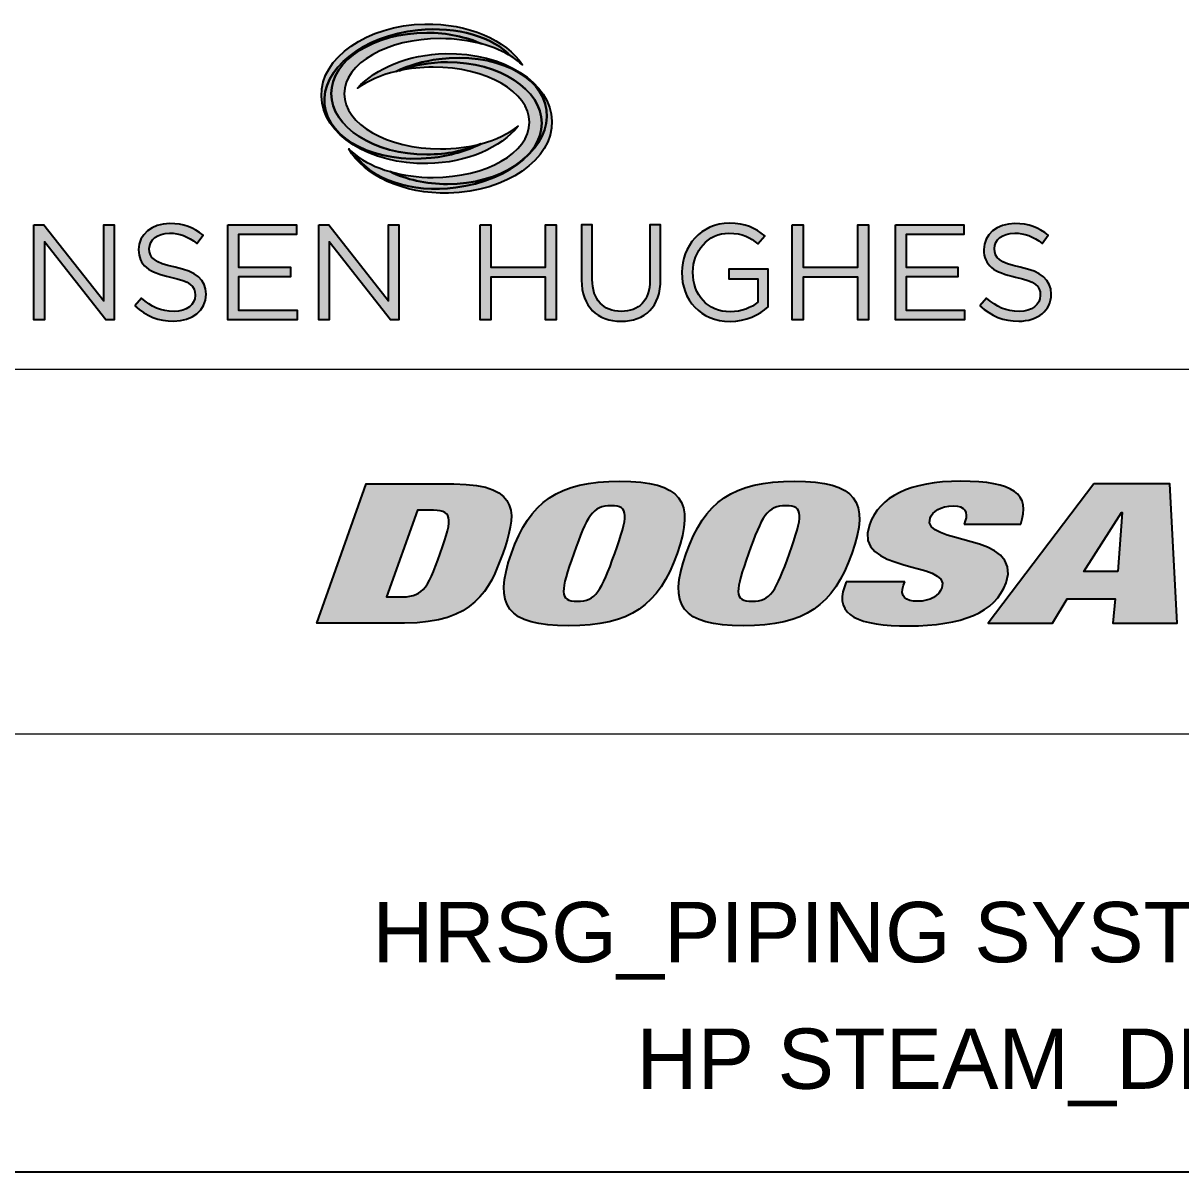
# Model space of a CAD drawing. Header units: inches. Extents: x 996 to 1837, y 0 to 594.
# Drawn here: x 1683.47 to 1731.41, y 49.88 to 97.48 of the extents above; entities that cross this region are included whole.
import ezdxf

# ---------------------------------------------------------------- set-up
doc = ezdxf.new("R2010")
doc.units = ezdxf.units.IN
doc.header["$MEASUREMENT"] = 0
for name, color, linetype in [('BG 0 -1', 7, 'Continuous'), ('BG _U+B808_U+C774_U+C5B4 1', 7, 'Continuous'), ('BG F-ANNO-LOGO', 7, 'Continuous'), ('BG VPORT', 7, 'Continuous'), ('FRAME', 7, 'Continuous')]:
    doc.layers.add(name, color=color, linetype=linetype)
doc.styles.add('Arial', font='arial.ttf')

msp = doc.modelspace()

# ---------------------------------------------------------------- hatches: boundary and pattern name
at = {"layer": 'BG 0 -1', "linetype": 'ByBlock', "true_color": 0x005bac}
h = msp.add_hatch(color=154, dxfattribs=at)
edge = h.paths.add_edge_path()
edge.add_spline(control_points=[(1701.305, 78.38), (1701.305, 78.38), (1697.672, 78.38), (1697.672, 78.38), (1697.672, 78.38), (1695.63, 72.615), (1695.63, 72.615), (1695.63, 72.615), (1699.263, 72.615), (1699.263, 72.615), (1702.156, 72.615), (1702.791, 73.988), (1703.325, 75.498), (1703.86, 77.008), (1704.198, 78.38), (1701.305, 78.38)], knot_values=[0, 0, 0, 0, 1, 1, 1, 2, 2, 2, 3, 3, 3, 4, 4, 4, 5, 5, 5, 5], degree=3, periodic=0)
edge = h.paths.add_edge_path(flags=0)
edge.add_spline(control_points=[(1700.742, 75.498), (1700.19, 73.939), (1699.983, 73.697), (1699.014, 73.697), (1699.014, 73.697), (1698.516, 73.697), (1698.516, 73.697), (1698.516, 73.697), (1699.792, 77.298), (1699.792, 77.298), (1699.792, 77.298), (1700.29, 77.298), (1700.29, 77.298), (1701.258, 77.298), (1701.294, 77.056), (1700.742, 75.498)], knot_values=[0, 0, 0, 0, 1, 1, 1, 2, 2, 2, 3, 3, 3, 4, 4, 4, 5, 5, 5, 5], degree=3, periodic=0)
h = msp.add_hatch(color=154, dxfattribs=at)
edge = h.paths.add_edge_path()
edge.add_spline(control_points=[(1708.178, 78.493), (1705.621, 78.493), (1704.449, 77.653), (1703.685, 75.498), (1702.922, 73.342), (1703.499, 72.502), (1706.056, 72.502), (1708.613, 72.502), (1709.785, 73.342), (1710.548, 75.498), (1711.312, 77.653), (1710.734, 78.493), (1708.178, 78.493)], knot_values=[0, 0, 0, 0, 1, 1, 1, 2, 2, 2, 3, 3, 3, 4, 4, 4, 4], degree=3, periodic=0)
edge = h.paths.add_edge_path(flags=0)
edge.add_spline(control_points=[(1707.965, 75.498), (1707.413, 73.939), (1707.183, 73.52), (1706.416, 73.52), (1705.649, 73.52), (1705.717, 73.939), (1706.269, 75.498), (1706.821, 77.056), (1707.051, 77.476), (1707.817, 77.476), (1708.585, 77.476), (1708.517, 77.056), (1707.965, 75.498)], knot_values=[0, 0, 0, 0, 1, 1, 1, 2, 2, 2, 3, 3, 3, 4, 4, 4, 4], degree=3, periodic=0)
h = msp.add_hatch(color=154, dxfattribs=at)
edge = h.paths.add_edge_path()
edge.add_spline(control_points=[(1715.414, 78.493), (1712.857, 78.493), (1711.685, 77.653), (1710.921, 75.498), (1710.158, 73.342), (1710.735, 72.502), (1713.292, 72.502), (1715.848, 72.502), (1717.021, 73.342), (1717.784, 75.498), (1718.548, 77.653), (1717.97, 78.493), (1715.414, 78.493)], knot_values=[0, 0, 0, 0, 1, 1, 1, 2, 2, 2, 3, 3, 3, 4, 4, 4, 4], degree=3, periodic=0)
edge = h.paths.add_edge_path(flags=0)
edge.add_spline(control_points=[(1715.2, 75.498), (1714.649, 73.939), (1714.419, 73.52), (1713.652, 73.52), (1712.885, 73.52), (1712.953, 73.939), (1713.505, 75.498), (1714.057, 77.056), (1714.287, 77.476), (1715.053, 77.476), (1715.82, 77.476), (1715.752, 77.056), (1715.2, 75.498)], knot_values=[0, 0, 0, 0, 1, 1, 1, 2, 2, 2, 3, 3, 3, 4, 4, 4, 4], degree=3, periodic=0)
h = msp.add_hatch(color=154, dxfattribs=at)
edge = h.paths.add_edge_path()
edge.add_spline(control_points=[(1724.169, 74.279), (1724.915, 76.386), (1720.627, 75.829), (1721.03, 76.967), (1721.122, 77.226), (1721.453, 77.476), (1721.991, 77.476), (1722.475, 77.476), (1722.604, 77.193), (1722.484, 76.854), (1722.484, 76.854), (1722.435, 76.717), (1722.435, 76.717), (1722.435, 76.717), (1724.777, 76.717), (1724.777, 76.717), (1725.214, 77.952), (1724.477, 78.493), (1722.297, 78.493), (1720.185, 78.493), (1718.923, 77.855), (1718.511, 76.693), (1717.788, 74.65), (1721.917, 75.215), (1721.514, 74.077), (1721.402, 73.762), (1721.02, 73.52), (1720.509, 73.52), (1720.025, 73.52), (1719.751, 73.697), (1719.926, 74.19), (1719.926, 74.19), (1719.974, 74.327), (1719.974, 74.327), (1719.974, 74.327), (1717.552, 74.327), (1717.552, 74.327), (1717.552, 74.327), (1717.481, 74.125), (1717.481, 74.125), (1717.057, 72.93), (1718.063, 72.502), (1720.135, 72.502), (1722.342, 72.502), (1723.734, 73.051), (1724.169, 74.279)], knot_values=[0, 0, 0, 0, 1, 1, 1, 2, 2, 2, 3, 3, 3, 4, 4, 4, 5, 5, 5, 6, 6, 6, 7, 7, 7, 8, 8, 8, 9, 9, 9, 10, 10, 10, 11, 11, 11, 12, 12, 12, 13, 13, 13, 14, 14, 14, 15, 15, 15, 15], degree=3, periodic=0)
h = msp.add_hatch(color=154, dxfattribs=at)
h.paths.add_polyline_path([(1727.807, 78.38), (1723.424, 72.615), (1726.088, 72.615), (1726.701, 73.625), (1728.693, 73.625), (1728.591, 72.615), (1731.255, 72.615), (1730.955, 78.38)])
h.paths.add_polyline_path([(1728.797, 74.755), (1727.398, 74.755), (1728.95, 77.201), (1728.977, 77.201)], flags=0)
at = {"layer": 'BG F-ANNO-LOGO', "linetype": 'ByBlock'}
h = msp.add_hatch(color=30, dxfattribs=at)
edge = h.paths.add_edge_path()
edge.add_spline(control_points=[(1700.369, 91.891), (1698.081, 91.65), (1696.102, 92.639), (1695.947, 94.101), (1695.793, 95.562), (1697.523, 96.943), (1699.811, 97.184), (1701.449, 97.356), (1702.93, 96.898), (1703.694, 96.087), (1703.861, 95.982), (1704.011, 95.868), (1704.141, 95.747), (1703.464, 96.776), (1701.901, 97.475), (1700.097, 97.437), (1697.699, 97.385), (1695.783, 96.05), (1695.817, 94.453), (1695.851, 92.857), (1697.823, 91.604), (1700.221, 91.655), (1701.842, 91.69), (1703.243, 92.312), (1703.97, 93.205), (1703.575, 92.895), (1703.047, 92.644), (1702.434, 92.479), (1701.842, 92.181), (1701.137, 91.972), (1700.369, 91.891)], knot_values=[0, 0, 0, 0, 1, 1, 1, 2, 2, 2, 3, 3, 3, 4, 4, 4, 5, 5, 5, 6, 6, 6, 7, 7, 7, 8, 8, 8, 9, 9, 9, 10, 10, 10, 10], degree=3, periodic=0)
h = msp.add_hatch(color=30, dxfattribs=at)
edge = h.paths.add_edge_path()
edge.add_spline(control_points=[(1699.811, 97.184), (1697.523, 96.943), (1695.793, 95.562), (1695.947, 94.101), (1696.102, 92.639), (1698.081, 91.65), (1700.369, 91.891), (1701.137, 91.972), (1701.842, 92.181), (1702.434, 92.479), (1702.424, 92.477), (1702.414, 92.474), (1702.404, 92.471), (1701.77, 92.195), (1701.004, 92.033), (1700.179, 92.033), (1697.997, 92.033), (1696.229, 93.162), (1696.229, 94.554), (1696.229, 95.946), (1697.997, 97.075), (1700.179, 97.075), (1701.029, 97.075), (1701.817, 96.904), (1702.462, 96.612), (1702.93, 96.483), (1703.349, 96.304), (1703.694, 96.087), (1702.93, 96.898), (1701.449, 97.356), (1699.811, 97.184)], knot_values=[0, 0, 0, 0, 1, 1, 1, 2, 2, 2, 3, 3, 3, 4, 4, 4, 5, 5, 5, 6, 6, 6, 7, 7, 7, 8, 8, 8, 9, 9, 9, 10, 10, 10, 10], degree=3, periodic=0)
h = msp.add_hatch(color=1, dxfattribs=at)
edge = h.paths.add_edge_path()
edge.add_spline(control_points=[(1696.762, 94.549), (1696.762, 95.811), (1698.547, 96.834), (1700.747, 96.834), (1701.361, 96.834), (1701.942, 96.754), (1702.462, 96.612), (1701.817, 96.904), (1701.029, 97.075), (1700.179, 97.075), (1697.997, 97.075), (1696.229, 95.946), (1696.229, 94.554), (1696.229, 93.162), (1697.997, 92.033), (1700.179, 92.033), (1701.004, 92.033), (1701.77, 92.195), (1702.404, 92.471), (1701.9, 92.339), (1701.339, 92.265), (1700.747, 92.265), (1698.547, 92.265), (1696.762, 93.287), (1696.762, 94.549)], knot_values=[0, 0, 0, 0, 1, 1, 1, 2, 2, 2, 3, 3, 3, 4, 4, 4, 5, 5, 5, 6, 6, 6, 7, 7, 7, 8, 8, 8, 8], degree=3, periodic=0)
h = msp.add_hatch(color=30, dxfattribs=at)
edge = h.paths.add_edge_path()
edge.add_spline(control_points=[(1705.366, 93.416), (1705.332, 95.013), (1703.36, 96.265), (1700.962, 96.214), (1699.41, 96.181), (1698.06, 95.609), (1697.309, 94.777), (1697.727, 95.081), (1698.276, 95.323), (1698.908, 95.475), (1699.432, 95.722), (1700.034, 95.902), (1700.685, 95.987), (1702.95, 96.286), (1704.943, 95.335), (1705.137, 93.863), (1705.331, 92.391), (1703.652, 90.957), (1701.387, 90.659), (1699.539, 90.415), (1697.871, 91.004), (1697.215, 92.029), (1697.121, 92.104), (1697.034, 92.182), (1696.956, 92.263), (1697.58, 91.158), (1699.201, 90.392), (1701.086, 90.432), (1703.484, 90.484), (1705.4, 91.82), (1705.366, 93.416)], knot_values=[0, 0, 0, 0, 1, 1, 1, 2, 2, 2, 3, 3, 3, 4, 4, 4, 5, 5, 5, 6, 6, 6, 7, 7, 7, 8, 8, 8, 9, 9, 9, 10, 10, 10, 10], degree=3, periodic=0)
h = msp.add_hatch(color=30, dxfattribs=at)
edge = h.paths.add_edge_path()
edge.add_spline(control_points=[(1701.387, 90.659), (1703.652, 90.957), (1705.331, 92.391), (1705.137, 93.863), (1704.943, 95.335), (1702.95, 96.286), (1700.685, 95.987), (1700.034, 95.902), (1699.432, 95.722), (1698.908, 95.475), (1698.952, 95.485), (1698.997, 95.495), (1699.042, 95.505), (1699.625, 95.729), (1700.307, 95.858), (1701.034, 95.858), (1703.194, 95.858), (1704.944, 94.726), (1704.944, 93.331), (1704.944, 91.936), (1703.194, 90.805), (1701.034, 90.805), (1700.143, 90.805), (1699.321, 90.998), (1698.663, 91.323), (1698.087, 91.488), (1697.59, 91.732), (1697.215, 92.029), (1697.871, 91.004), (1699.539, 90.415), (1701.387, 90.659)], knot_values=[0, 0, 0, 0, 1, 1, 1, 2, 2, 2, 3, 3, 3, 4, 4, 4, 5, 5, 5, 6, 6, 6, 7, 7, 7, 8, 8, 8, 9, 9, 9, 10, 10, 10, 10], degree=3, periodic=0)
h = msp.add_hatch(color=1, dxfattribs=at)
edge = h.paths.add_edge_path()
edge.add_spline(control_points=[(1704.944, 93.331), (1704.944, 94.726), (1703.194, 95.858), (1701.034, 95.858), (1700.307, 95.858), (1699.625, 95.729), (1699.042, 95.505), (1699.479, 95.599), (1699.951, 95.651), (1700.446, 95.651), (1702.646, 95.651), (1704.431, 94.628), (1704.431, 93.367), (1704.431, 92.105), (1702.646, 91.082), (1700.446, 91.082), (1699.805, 91.082), (1699.2, 91.169), (1698.663, 91.323), (1699.321, 90.998), (1700.143, 90.805), (1701.034, 90.805), (1703.194, 90.805), (1704.944, 91.936), (1704.944, 93.331)], knot_values=[0, 0, 0, 0, 1, 1, 1, 2, 2, 2, 3, 3, 3, 4, 4, 4, 5, 5, 5, 6, 6, 6, 7, 7, 7, 8, 8, 8, 8], degree=3, periodic=0)
h = msp.add_hatch(color=154, dxfattribs=at)
edge = h.paths.add_edge_path()
edge.add_spline(control_points=[(1710.743, 87.139), (1710.743, 87.139), (1710.743, 87.15), (1710.743, 87.15), (1710.743, 88.228), (1711.535, 89.183), (1712.714, 89.183), (1713.377, 89.183), (1713.787, 88.992), (1714.18, 88.661), (1714.18, 88.661), (1713.894, 88.324), (1713.894, 88.324), (1713.59, 88.588), (1713.253, 88.773), (1712.697, 88.773), (1711.827, 88.773), (1711.203, 88.037), (1711.203, 87.161), (1711.203, 87.161), (1711.203, 87.15), (1711.203, 87.15), (1711.203, 86.212), (1711.804, 85.515), (1712.759, 85.515), (1713.208, 85.515), (1713.624, 85.689), (1713.894, 85.909), (1713.894, 85.909), (1713.894, 86.886), (1713.894, 86.886), (1713.894, 86.886), (1712.697, 86.886), (1712.697, 86.886), (1712.697, 86.886), (1712.697, 87.285), (1712.697, 87.285), (1712.697, 87.285), (1714.32, 87.285), (1714.32, 87.285), (1714.32, 87.285), (1714.32, 85.718), (1714.32, 85.718), (1713.955, 85.392), (1713.405, 85.117), (1712.742, 85.117), (1711.507, 85.117), (1710.743, 86.015), (1710.743, 87.139)], knot_values=[0, 0, 0, 0, 1, 1, 1, 2, 2, 2, 3, 3, 3, 4, 4, 4, 5, 5, 5, 6, 6, 6, 7, 7, 7, 8, 8, 8, 9, 9, 9, 10, 10, 10, 11, 11, 11, 12, 12, 12, 13, 13, 13, 14, 14, 14, 15, 15, 15, 16, 16, 16, 16], degree=3, periodic=0)
for points in [[(1683.913, 89.116), (1684.329, 89.116), (1686.806, 85.965), (1686.806, 89.116), (1687.238, 89.116), (1687.238, 85.184), (1686.884, 85.184), (1684.345, 88.408), (1684.345, 85.184), (1683.913, 85.184)], [(1691.943, 89.116), (1694.785, 89.116), (1694.785, 88.711), (1692.386, 88.711), (1692.386, 87.369), (1694.532, 87.369), (1694.532, 86.964), (1692.386, 86.964), (1692.386, 85.588), (1694.813, 85.588), (1694.813, 85.184), (1691.943, 85.184)], [(1695.705, 89.116), (1696.121, 89.116), (1698.598, 85.965), (1698.598, 89.116), (1699.03, 89.116), (1699.03, 85.184), (1698.676, 85.184), (1696.138, 88.408), (1696.138, 85.184), (1695.705, 85.184)], [(1702.387, 89.116), (1702.831, 89.116), (1702.831, 87.369), (1705.1, 87.369), (1705.1, 89.116), (1705.544, 89.116), (1705.544, 85.184), (1705.1, 85.184), (1705.1, 86.953), (1702.831, 86.953), (1702.831, 85.184), (1702.387, 85.184)], [(1715.319, 89.116), (1715.763, 89.116), (1715.763, 87.369), (1718.032, 87.369), (1718.032, 89.116), (1718.476, 89.116), (1718.476, 85.184), (1718.032, 85.184), (1718.032, 86.953), (1715.763, 86.953), (1715.763, 85.184), (1715.319, 85.184)], [(1719.587, 89.116), (1722.429, 89.116), (1722.429, 88.711), (1720.031, 88.711), (1720.031, 87.369), (1722.176, 87.369), (1722.176, 86.964), (1720.031, 86.964), (1720.031, 85.588), (1722.457, 85.588), (1722.457, 85.184), (1719.587, 85.184)]]:
    msp.add_hatch(color=154, dxfattribs=at).paths.add_polyline_path(points)
h = msp.add_hatch(color=154, dxfattribs=at)
edge = h.paths.add_edge_path()
edge.add_spline(control_points=[(1688.091, 85.757), (1688.091, 85.757), (1688.366, 86.083), (1688.366, 86.083), (1688.776, 85.712), (1689.169, 85.527), (1689.714, 85.527), (1690.242, 85.527), (1690.59, 85.807), (1690.59, 86.195), (1690.59, 86.195), (1690.59, 86.206), (1690.59, 86.206), (1690.59, 86.571), (1690.394, 86.779), (1689.568, 86.953), (1688.664, 87.15), (1688.248, 87.442), (1688.248, 88.088), (1688.248, 88.088), (1688.248, 88.099), (1688.248, 88.099), (1688.248, 88.717), (1688.793, 89.172), (1689.54, 89.172), (1690.113, 89.172), (1690.523, 89.009), (1690.921, 88.689), (1690.921, 88.689), (1690.663, 88.346), (1690.663, 88.346), (1690.298, 88.644), (1689.933, 88.773), (1689.528, 88.773), (1689.017, 88.773), (1688.692, 88.492), (1688.692, 88.138), (1688.692, 88.138), (1688.692, 88.127), (1688.692, 88.127), (1688.692, 87.756), (1688.894, 87.549), (1689.759, 87.363), (1690.635, 87.172), (1691.039, 86.852), (1691.039, 86.251), (1691.039, 86.251), (1691.039, 86.24), (1691.039, 86.24), (1691.039, 85.566), (1690.478, 85.128), (1689.697, 85.128), (1689.074, 85.128), (1688.562, 85.335), (1688.091, 85.757)], knot_values=[0, 0, 0, 0, 1, 1, 1, 2, 2, 2, 3, 3, 3, 4, 4, 4, 5, 5, 5, 6, 6, 6, 7, 7, 7, 8, 8, 8, 9, 9, 9, 10, 10, 10, 11, 11, 11, 12, 12, 12, 13, 13, 13, 14, 14, 14, 15, 15, 15, 16, 16, 16, 17, 17, 17, 18, 18, 18, 18], degree=3, periodic=0)
h = msp.add_hatch(color=154, dxfattribs=at)
edge = h.paths.add_edge_path()
edge.add_spline(control_points=[(1706.593, 86.83), (1706.593, 86.83), (1706.593, 89.116), (1706.593, 89.116), (1706.593, 89.116), (1707.037, 89.116), (1707.037, 89.116), (1707.037, 89.116), (1707.037, 86.858), (1707.037, 86.858), (1707.037, 86.01), (1707.492, 85.532), (1708.239, 85.532), (1708.963, 85.532), (1709.424, 85.97), (1709.424, 86.83), (1709.424, 86.83), (1709.424, 89.116), (1709.424, 89.116), (1709.424, 89.116), (1709.867, 89.116), (1709.867, 89.116), (1709.867, 89.116), (1709.867, 86.863), (1709.867, 86.863), (1709.867, 85.718), (1709.211, 85.122), (1708.227, 85.122), (1707.256, 85.122), (1706.593, 85.718), (1706.593, 86.83)], knot_values=[0, 0, 0, 0, 1, 1, 1, 2, 2, 2, 3, 3, 3, 4, 4, 4, 5, 5, 5, 6, 6, 6, 7, 7, 7, 8, 8, 8, 9, 9, 9, 10, 10, 10, 10], degree=3, periodic=0)
h = msp.add_hatch(color=154, dxfattribs=at)
edge = h.paths.add_edge_path()
edge.add_spline(control_points=[(1723.091, 85.757), (1723.091, 85.757), (1723.366, 86.083), (1723.366, 86.083), (1723.776, 85.712), (1724.169, 85.527), (1724.714, 85.527), (1725.242, 85.527), (1725.59, 85.807), (1725.59, 86.195), (1725.59, 86.195), (1725.59, 86.206), (1725.59, 86.206), (1725.59, 86.571), (1725.394, 86.779), (1724.568, 86.953), (1723.664, 87.15), (1723.248, 87.442), (1723.248, 88.088), (1723.248, 88.088), (1723.248, 88.099), (1723.248, 88.099), (1723.248, 88.717), (1723.793, 89.172), (1724.54, 89.172), (1725.113, 89.172), (1725.523, 89.009), (1725.922, 88.689), (1725.922, 88.689), (1725.663, 88.346), (1725.663, 88.346), (1725.298, 88.644), (1724.933, 88.773), (1724.529, 88.773), (1724.017, 88.773), (1723.692, 88.492), (1723.692, 88.138), (1723.692, 88.138), (1723.692, 88.127), (1723.692, 88.127), (1723.692, 87.756), (1723.894, 87.549), (1724.759, 87.363), (1725.635, 87.172), (1726.04, 86.852), (1726.04, 86.251), (1726.04, 86.251), (1726.04, 86.24), (1726.04, 86.24), (1726.04, 85.566), (1725.478, 85.128), (1724.697, 85.128), (1724.074, 85.128), (1723.563, 85.335), (1723.091, 85.757)], knot_values=[0, 0, 0, 0, 1, 1, 1, 2, 2, 2, 3, 3, 3, 4, 4, 4, 5, 5, 5, 6, 6, 6, 7, 7, 7, 8, 8, 8, 9, 9, 9, 10, 10, 10, 11, 11, 11, 12, 12, 12, 13, 13, 13, 14, 14, 14, 15, 15, 15, 16, 16, 16, 17, 17, 17, 18, 18, 18, 18], degree=3, periodic=0)

# ---------------------------------------------------------------- linework, layer by layer
at = {"layer": 'BG 0 -1', "color": 7, "linetype": 'Continuous', "lineweight": 9}
for p, q in [((1662.467, 83.143), (1811.735, 83.143)), ((1662.467, 68.031), (1811.735, 68.031))]:
    msp.add_line(p, q, dxfattribs=at)
at = {"layer": 'BG 0 -1', "color": 7, "linetype": 'Continuous', "lineweight": 0}
for points in [[(1727.807, 78.38), (1723.424, 72.615), (1726.088, 72.615), (1726.701, 73.625), (1728.693, 73.625), (1728.591, 72.615), (1731.255, 72.615), (1730.955, 78.38)], [(1728.797, 74.755), (1727.398, 74.755), (1728.95, 77.201), (1728.977, 77.201)]]:
    msp.add_lwpolyline(points, close=True, dxfattribs=at)
for points, knots in [([(1701.305, 78.38), (1701.305, 78.38), (1697.672, 78.38), (1697.672, 78.38), (1697.672, 78.38), (1695.63, 72.615), (1695.63, 72.615), (1695.63, 72.615), (1699.263, 72.615), (1699.263, 72.615), (1702.156, 72.615), (1702.791, 73.988), (1703.325, 75.498), (1703.86, 77.008), (1704.198, 78.38), (1701.305, 78.38)], [0, 0, 0, 0, 1, 1, 1, 2, 2, 2, 3, 3, 3, 4, 4, 4, 5, 5, 5, 5]), ([(1708.178, 78.493), (1705.621, 78.493), (1704.449, 77.653), (1703.685, 75.498), (1702.922, 73.342), (1703.499, 72.502), (1706.056, 72.502), (1708.613, 72.502), (1709.785, 73.342), (1710.548, 75.498), (1711.312, 77.653), (1710.734, 78.493), (1708.178, 78.493)], [0, 0, 0, 0, 1, 1, 1, 2, 2, 2, 3, 3, 3, 4, 4, 4, 4]), ([(1715.414, 78.493), (1712.857, 78.493), (1711.685, 77.653), (1710.921, 75.498), (1710.158, 73.342), (1710.735, 72.502), (1713.292, 72.502), (1715.848, 72.502), (1717.021, 73.342), (1717.784, 75.498), (1718.548, 77.653), (1717.97, 78.493), (1715.414, 78.493)], [0, 0, 0, 0, 1, 1, 1, 2, 2, 2, 3, 3, 3, 4, 4, 4, 4]), ([(1724.169, 74.279), (1724.915, 76.386), (1720.627, 75.829), (1721.03, 76.967), (1721.122, 77.226), (1721.453, 77.476), (1721.991, 77.476), (1722.475, 77.476), (1722.604, 77.193), (1722.484, 76.854), (1722.484, 76.854), (1722.435, 76.717), (1722.435, 76.717), (1722.435, 76.717), (1724.777, 76.717), (1724.777, 76.717), (1725.214, 77.952), (1724.477, 78.493), (1722.297, 78.493), (1720.185, 78.493), (1718.923, 77.855), (1718.511, 76.693), (1717.788, 74.65), (1721.917, 75.215), (1721.514, 74.077), (1721.402, 73.762), (1721.02, 73.52), (1720.509, 73.52), (1720.025, 73.52), (1719.751, 73.697), (1719.926, 74.19), (1719.926, 74.19), (1719.974, 74.327), (1719.974, 74.327), (1719.974, 74.327), (1717.552, 74.327), (1717.552, 74.327), (1717.552, 74.327), (1717.481, 74.125), (1717.481, 74.125), (1717.057, 72.93), (1718.063, 72.502), (1720.135, 72.502), (1722.342, 72.502), (1723.734, 73.051), (1724.169, 74.279)], [0, 0, 0, 0, 1, 1, 1, 2, 2, 2, 3, 3, 3, 4, 4, 4, 5, 5, 5, 6, 6, 6, 7, 7, 7, 8, 8, 8, 9, 9, 9, 10, 10, 10, 11, 11, 11, 12, 12, 12, 13, 13, 13, 14, 14, 14, 15, 15, 15, 15]), ([(1700.742, 75.498), (1700.19, 73.939), (1699.983, 73.697), (1699.014, 73.697), (1699.014, 73.697), (1698.516, 73.697), (1698.516, 73.697), (1698.516, 73.697), (1699.792, 77.298), (1699.792, 77.298), (1699.792, 77.298), (1700.29, 77.298), (1700.29, 77.298), (1701.258, 77.298), (1701.294, 77.056), (1700.742, 75.498)], [0, 0, 0, 0, 1, 1, 1, 2, 2, 2, 3, 3, 3, 4, 4, 4, 5, 5, 5, 5]), ([(1707.965, 75.498), (1707.413, 73.939), (1707.183, 73.52), (1706.416, 73.52), (1705.649, 73.52), (1705.717, 73.939), (1706.269, 75.498), (1706.821, 77.056), (1707.051, 77.476), (1707.817, 77.476), (1708.585, 77.476), (1708.517, 77.056), (1707.965, 75.498)], [0, 0, 0, 0, 1, 1, 1, 2, 2, 2, 3, 3, 3, 4, 4, 4, 4]), ([(1715.2, 75.498), (1714.649, 73.939), (1714.419, 73.52), (1713.652, 73.52), (1712.885, 73.52), (1712.953, 73.939), (1713.505, 75.498), (1714.057, 77.056), (1714.287, 77.476), (1715.053, 77.476), (1715.82, 77.476), (1715.752, 77.056), (1715.2, 75.498)], [0, 0, 0, 0, 1, 1, 1, 2, 2, 2, 3, 3, 3, 4, 4, 4, 4])]:
    msp.add_open_spline(points, degree=3, knots=knots, dxfattribs=at)
at = {"layer": 'BG _U+B808_U+C774_U+C5B4 1', "color": 7, "linetype": 'Continuous', "lineweight": 25}
for p, q in [((1722.484, 76.854), (1722.435, 76.717)), ((1722.435, 76.717), (1724.777, 76.717)), ((1717.552, 74.327), (1717.481, 74.125)), ((1719.974, 74.327), (1717.552, 74.327)), ((1719.926, 74.19), (1719.974, 74.327))]:
    msp.add_line(p, q, dxfattribs=at)
for points in [[(1727.807, 78.38), (1723.424, 72.615), (1726.088, 72.615), (1726.701, 73.625), (1728.693, 73.625), (1728.591, 72.615), (1731.255, 72.615), (1730.955, 78.38)], [(1728.797, 74.755), (1727.398, 74.755), (1728.95, 77.201), (1728.977, 77.201)]]:
    msp.add_lwpolyline(points, close=True, dxfattribs=at)
for points, knots in [([(1701.305, 78.38), (1701.305, 78.38), (1697.672, 78.38), (1697.672, 78.38), (1697.672, 78.38), (1695.63, 72.615), (1695.63, 72.615), (1695.63, 72.615), (1699.263, 72.615), (1699.263, 72.615), (1702.156, 72.615), (1702.791, 73.988), (1703.325, 75.498), (1703.86, 77.008), (1704.198, 78.38), (1701.305, 78.38)], [0, 0, 0, 0, 1, 1, 1, 2, 2, 2, 3, 3, 3, 4, 4, 4, 5, 5, 5, 5]), ([(1708.178, 78.493), (1705.621, 78.493), (1704.449, 77.653), (1703.685, 75.498), (1702.922, 73.342), (1703.499, 72.502), (1706.056, 72.502), (1708.613, 72.502), (1709.785, 73.342), (1710.548, 75.498), (1711.312, 77.653), (1710.734, 78.493), (1708.178, 78.493)], [0, 0, 0, 0, 1, 1, 1, 2, 2, 2, 3, 3, 3, 4, 4, 4, 4]), ([(1715.414, 78.493), (1712.857, 78.493), (1711.685, 77.653), (1710.921, 75.498), (1710.158, 73.342), (1710.735, 72.502), (1713.292, 72.502), (1715.848, 72.502), (1717.021, 73.342), (1717.784, 75.498), (1718.548, 77.653), (1717.97, 78.493), (1715.414, 78.493)], [0, 0, 0, 0, 1, 1, 1, 2, 2, 2, 3, 3, 3, 4, 4, 4, 4]), ([(1724.777, 76.717), (1725.214, 77.952), (1724.477, 78.493), (1722.297, 78.493), (1720.185, 78.493), (1718.923, 77.855), (1718.511, 76.693)], [5, 5, 5, 5, 6, 6, 6, 7, 7, 7, 7]), ([(1700.742, 75.498), (1700.19, 73.939), (1699.983, 73.697), (1699.014, 73.697), (1699.014, 73.697), (1698.516, 73.697), (1698.516, 73.697), (1698.516, 73.697), (1699.792, 77.298), (1699.792, 77.298), (1699.792, 77.298), (1700.29, 77.298), (1700.29, 77.298), (1701.258, 77.298), (1701.294, 77.056), (1700.742, 75.498)], [0, 0, 0, 0, 1, 1, 1, 2, 2, 2, 3, 3, 3, 4, 4, 4, 5, 5, 5, 5]), ([(1707.965, 75.498), (1707.413, 73.939), (1707.183, 73.52), (1706.416, 73.52), (1705.649, 73.52), (1705.717, 73.939), (1706.269, 75.498), (1706.821, 77.056), (1707.051, 77.476), (1707.817, 77.476), (1708.585, 77.476), (1708.517, 77.056), (1707.965, 75.498)], [0, 0, 0, 0, 1, 1, 1, 2, 2, 2, 3, 3, 3, 4, 4, 4, 4]), ([(1715.2, 75.498), (1714.649, 73.939), (1714.419, 73.52), (1713.652, 73.52), (1712.885, 73.52), (1712.953, 73.939), (1713.505, 75.498), (1714.057, 77.056), (1714.287, 77.476), (1715.053, 77.476), (1715.82, 77.476), (1715.752, 77.056), (1715.2, 75.498)], [0, 0, 0, 0, 1, 1, 1, 2, 2, 2, 3, 3, 3, 4, 4, 4, 4]), ([(1721.03, 76.967), (1721.122, 77.226), (1721.453, 77.476), (1721.991, 77.476), (1722.475, 77.476), (1722.604, 77.193), (1722.484, 76.854)], [1, 1, 1, 1, 2, 2, 2, 3, 3, 3, 3]), ([(1717.481, 74.125), (1717.057, 72.93), (1718.063, 72.502), (1720.135, 72.502), (1722.342, 72.502), (1723.734, 73.051), (1724.169, 74.279)], [13, 13, 13, 13, 14, 14, 14, 15, 15, 15, 15]), ([(1721.514, 74.077), (1721.402, 73.762), (1721.02, 73.52), (1720.509, 73.52), (1720.025, 73.52), (1719.751, 73.697), (1719.926, 74.19)], [8, 8, 8, 8, 9, 9, 9, 10, 10, 10, 10])]:
    msp.add_open_spline(points, degree=3, knots=knots, dxfattribs=at)
for points in [[(1724.169, 74.279), (1724.915, 76.386), (1720.627, 75.829), (1721.03, 76.967)], [(1718.511, 76.693), (1717.788, 74.65), (1721.917, 75.215), (1721.514, 74.077)]]:
    msp.add_open_spline(points, degree=3, dxfattribs=at)
at = {"layer": 'BG F-ANNO-LOGO', "color": 154, "linetype": 'Continuous', "lineweight": 25}
for points in [[(1683.913, 89.116), (1684.329, 89.116), (1686.806, 85.965), (1686.806, 89.116), (1687.238, 89.116), (1687.238, 85.184), (1686.884, 85.184), (1684.345, 88.408), (1684.345, 85.184), (1683.913, 85.184)], [(1691.943, 89.116), (1694.785, 89.116), (1694.785, 88.711), (1692.386, 88.711), (1692.386, 87.369), (1694.532, 87.369), (1694.532, 86.964), (1692.386, 86.964), (1692.386, 85.588), (1694.813, 85.588), (1694.813, 85.184), (1691.943, 85.184)], [(1695.705, 89.116), (1696.121, 89.116), (1698.598, 85.965), (1698.598, 89.116), (1699.03, 89.116), (1699.03, 85.184), (1698.676, 85.184), (1696.138, 88.408), (1696.138, 85.184), (1695.705, 85.184)], [(1702.387, 89.116), (1702.831, 89.116), (1702.831, 87.369), (1705.1, 87.369), (1705.1, 89.116), (1705.544, 89.116), (1705.544, 85.184), (1705.1, 85.184), (1705.1, 86.953), (1702.831, 86.953), (1702.831, 85.184), (1702.387, 85.184)], [(1715.319, 89.116), (1715.763, 89.116), (1715.763, 87.369), (1718.032, 87.369), (1718.032, 89.116), (1718.476, 89.116), (1718.476, 85.184), (1718.032, 85.184), (1718.032, 86.953), (1715.763, 86.953), (1715.763, 85.184), (1715.319, 85.184)], [(1719.587, 89.116), (1722.429, 89.116), (1722.429, 88.711), (1720.031, 88.711), (1720.031, 87.369), (1722.176, 87.369), (1722.176, 86.964), (1720.031, 86.964), (1720.031, 85.588), (1722.457, 85.588), (1722.457, 85.184), (1719.587, 85.184)]]:
    msp.add_lwpolyline(points, close=True, dxfattribs=at)
at = {"layer": 'BG F-ANNO-LOGO', "color": 7, "linetype": 'Continuous', "lineweight": 0}
for points in [[(1683.913, 89.116), (1684.329, 89.116), (1686.806, 85.965), (1686.806, 89.116), (1687.238, 89.116), (1687.238, 85.184), (1686.884, 85.184), (1684.345, 88.408), (1684.345, 85.184), (1683.913, 85.184)], [(1691.943, 89.116), (1694.785, 89.116), (1694.785, 88.711), (1692.386, 88.711), (1692.386, 87.369), (1694.532, 87.369), (1694.532, 86.964), (1692.386, 86.964), (1692.386, 85.588), (1694.813, 85.588), (1694.813, 85.184), (1691.943, 85.184)], [(1695.705, 89.116), (1696.121, 89.116), (1698.598, 85.965), (1698.598, 89.116), (1699.03, 89.116), (1699.03, 85.184), (1698.676, 85.184), (1696.138, 88.408), (1696.138, 85.184), (1695.705, 85.184)], [(1702.387, 89.116), (1702.831, 89.116), (1702.831, 87.369), (1705.1, 87.369), (1705.1, 89.116), (1705.544, 89.116), (1705.544, 85.184), (1705.1, 85.184), (1705.1, 86.953), (1702.831, 86.953), (1702.831, 85.184), (1702.387, 85.184)], [(1715.319, 89.116), (1715.763, 89.116), (1715.763, 87.369), (1718.032, 87.369), (1718.032, 89.116), (1718.476, 89.116), (1718.476, 85.184), (1718.032, 85.184), (1718.032, 86.953), (1715.763, 86.953), (1715.763, 85.184), (1715.319, 85.184)], [(1719.587, 89.116), (1722.429, 89.116), (1722.429, 88.711), (1720.031, 88.711), (1720.031, 87.369), (1722.176, 87.369), (1722.176, 86.964), (1720.031, 86.964), (1720.031, 85.588), (1722.457, 85.588), (1722.457, 85.184), (1719.587, 85.184)]]:
    msp.add_lwpolyline(points, close=True, dxfattribs=at)
at = {"layer": 'BG F-ANNO-LOGO', "color": 30, "linetype": 'Continuous', "lineweight": 25}
for points in [[(1700.369, 91.891), (1698.081, 91.65), (1696.102, 92.639), (1695.947, 94.101), (1695.793, 95.562), (1697.523, 96.943), (1699.811, 97.184), (1701.449, 97.356), (1702.93, 96.898), (1703.694, 96.087), (1703.861, 95.982), (1704.011, 95.868), (1704.141, 95.747), (1703.464, 96.776), (1701.901, 97.475), (1700.097, 97.437), (1697.699, 97.385), (1695.783, 96.05), (1695.817, 94.453), (1695.851, 92.857), (1697.823, 91.604), (1700.221, 91.655), (1701.842, 91.69), (1703.243, 92.312), (1703.97, 93.205), (1703.575, 92.895), (1703.047, 92.644), (1702.434, 92.479), (1701.842, 92.181), (1701.137, 91.972), (1700.369, 91.891)], [(1699.811, 97.184), (1697.523, 96.943), (1695.793, 95.562), (1695.947, 94.101), (1696.102, 92.639), (1698.081, 91.65), (1700.369, 91.891), (1701.137, 91.972), (1701.842, 92.181), (1702.434, 92.479), (1702.424, 92.477), (1702.414, 92.474), (1702.404, 92.471), (1701.77, 92.195), (1701.004, 92.033), (1700.179, 92.033), (1697.997, 92.033), (1696.229, 93.162), (1696.229, 94.554), (1696.229, 95.946), (1697.997, 97.075), (1700.179, 97.075), (1701.029, 97.075), (1701.817, 96.904), (1702.462, 96.612), (1702.93, 96.483), (1703.349, 96.304), (1703.694, 96.087), (1702.93, 96.898), (1701.449, 97.356), (1699.811, 97.184)], [(1705.366, 93.416), (1705.332, 95.013), (1703.36, 96.265), (1700.962, 96.214), (1699.41, 96.181), (1698.06, 95.609), (1697.309, 94.777), (1697.727, 95.081), (1698.276, 95.323), (1698.908, 95.475), (1699.432, 95.722), (1700.034, 95.902), (1700.685, 95.987), (1702.95, 96.286), (1704.943, 95.335), (1705.137, 93.863), (1705.331, 92.391), (1703.652, 90.957), (1701.387, 90.659), (1699.539, 90.415), (1697.871, 91.004), (1697.215, 92.029), (1697.121, 92.104), (1697.034, 92.182), (1696.956, 92.263), (1697.58, 91.158), (1699.201, 90.392), (1701.086, 90.432), (1703.484, 90.484), (1705.4, 91.82), (1705.366, 93.416)], [(1701.387, 90.659), (1703.652, 90.957), (1705.331, 92.391), (1705.137, 93.863), (1704.943, 95.335), (1702.95, 96.286), (1700.685, 95.987), (1700.034, 95.902), (1699.432, 95.722), (1698.908, 95.475), (1698.952, 95.485), (1698.997, 95.495), (1699.042, 95.505), (1699.625, 95.729), (1700.307, 95.858), (1701.034, 95.858), (1703.194, 95.858), (1704.944, 94.726), (1704.944, 93.331), (1704.944, 91.936), (1703.194, 90.805), (1701.034, 90.805), (1700.143, 90.805), (1699.321, 90.998), (1698.663, 91.323), (1698.087, 91.488), (1697.59, 91.732), (1697.215, 92.029), (1697.871, 91.004), (1699.539, 90.415), (1701.387, 90.659)]]:
    msp.add_open_spline(points, degree=3, knots=[0, 0, 0, 0, 1, 1, 1, 2, 2, 2, 3, 3, 3, 4, 4, 4, 5, 5, 5, 6, 6, 6, 7, 7, 7, 8, 8, 8, 9, 9, 9, 10, 10, 10, 10], dxfattribs=at)
at = {"layer": 'BG F-ANNO-LOGO', "color": 7, "linetype": 'Continuous', "lineweight": 0}
for points, knots in [([(1700.369, 91.891), (1698.081, 91.65), (1696.102, 92.639), (1695.947, 94.101), (1695.793, 95.562), (1697.523, 96.943), (1699.811, 97.184), (1701.449, 97.356), (1702.93, 96.898), (1703.694, 96.087), (1703.861, 95.982), (1704.011, 95.868), (1704.141, 95.747), (1703.464, 96.776), (1701.901, 97.475), (1700.097, 97.437), (1697.699, 97.385), (1695.783, 96.05), (1695.817, 94.453), (1695.851, 92.857), (1697.823, 91.604), (1700.221, 91.655), (1701.842, 91.69), (1703.243, 92.312), (1703.97, 93.205), (1703.575, 92.895), (1703.047, 92.644), (1702.434, 92.479), (1701.842, 92.181), (1701.137, 91.972), (1700.369, 91.891)], [0, 0, 0, 0, 1, 1, 1, 2, 2, 2, 3, 3, 3, 4, 4, 4, 5, 5, 5, 6, 6, 6, 7, 7, 7, 8, 8, 8, 9, 9, 9, 10, 10, 10, 10]), ([(1699.811, 97.184), (1697.523, 96.943), (1695.793, 95.562), (1695.947, 94.101), (1696.102, 92.639), (1698.081, 91.65), (1700.369, 91.891), (1701.137, 91.972), (1701.842, 92.181), (1702.434, 92.479), (1702.424, 92.477), (1702.414, 92.474), (1702.404, 92.471), (1701.77, 92.195), (1701.004, 92.033), (1700.179, 92.033), (1697.997, 92.033), (1696.229, 93.162), (1696.229, 94.554), (1696.229, 95.946), (1697.997, 97.075), (1700.179, 97.075), (1701.029, 97.075), (1701.817, 96.904), (1702.462, 96.612), (1702.93, 96.483), (1703.349, 96.304), (1703.694, 96.087), (1702.93, 96.898), (1701.449, 97.356), (1699.811, 97.184)], [0, 0, 0, 0, 1, 1, 1, 2, 2, 2, 3, 3, 3, 4, 4, 4, 5, 5, 5, 6, 6, 6, 7, 7, 7, 8, 8, 8, 9, 9, 9, 10, 10, 10, 10]), ([(1696.762, 94.549), (1696.762, 95.811), (1698.547, 96.834), (1700.747, 96.834), (1701.361, 96.834), (1701.942, 96.754), (1702.462, 96.612), (1701.817, 96.904), (1701.029, 97.075), (1700.179, 97.075), (1697.997, 97.075), (1696.229, 95.946), (1696.229, 94.554), (1696.229, 93.162), (1697.997, 92.033), (1700.179, 92.033), (1701.004, 92.033), (1701.77, 92.195), (1702.404, 92.471), (1701.9, 92.339), (1701.339, 92.265), (1700.747, 92.265), (1698.547, 92.265), (1696.762, 93.287), (1696.762, 94.549)], [0, 0, 0, 0, 1, 1, 1, 2, 2, 2, 3, 3, 3, 4, 4, 4, 5, 5, 5, 6, 6, 6, 7, 7, 7, 8, 8, 8, 8]), ([(1705.366, 93.416), (1705.332, 95.013), (1703.36, 96.265), (1700.962, 96.214), (1699.41, 96.181), (1698.06, 95.609), (1697.309, 94.777), (1697.727, 95.081), (1698.276, 95.323), (1698.908, 95.475), (1699.432, 95.722), (1700.034, 95.902), (1700.685, 95.987), (1702.95, 96.286), (1704.943, 95.335), (1705.137, 93.863), (1705.331, 92.391), (1703.652, 90.957), (1701.387, 90.659), (1699.539, 90.415), (1697.871, 91.004), (1697.215, 92.029), (1697.121, 92.104), (1697.034, 92.182), (1696.956, 92.263), (1697.58, 91.158), (1699.201, 90.392), (1701.086, 90.432), (1703.484, 90.484), (1705.4, 91.82), (1705.366, 93.416)], [0, 0, 0, 0, 1, 1, 1, 2, 2, 2, 3, 3, 3, 4, 4, 4, 5, 5, 5, 6, 6, 6, 7, 7, 7, 8, 8, 8, 9, 9, 9, 10, 10, 10, 10]), ([(1701.387, 90.659), (1703.652, 90.957), (1705.331, 92.391), (1705.137, 93.863), (1704.943, 95.335), (1702.95, 96.286), (1700.685, 95.987), (1700.034, 95.902), (1699.432, 95.722), (1698.908, 95.475), (1698.952, 95.485), (1698.997, 95.495), (1699.042, 95.505), (1699.625, 95.729), (1700.307, 95.858), (1701.034, 95.858), (1703.194, 95.858), (1704.944, 94.726), (1704.944, 93.331), (1704.944, 91.936), (1703.194, 90.805), (1701.034, 90.805), (1700.143, 90.805), (1699.321, 90.998), (1698.663, 91.323), (1698.087, 91.488), (1697.59, 91.732), (1697.215, 92.029), (1697.871, 91.004), (1699.539, 90.415), (1701.387, 90.659)], [0, 0, 0, 0, 1, 1, 1, 2, 2, 2, 3, 3, 3, 4, 4, 4, 5, 5, 5, 6, 6, 6, 7, 7, 7, 8, 8, 8, 9, 9, 9, 10, 10, 10, 10]), ([(1704.944, 93.331), (1704.944, 94.726), (1703.194, 95.858), (1701.034, 95.858), (1700.307, 95.858), (1699.625, 95.729), (1699.042, 95.505), (1699.479, 95.599), (1699.951, 95.651), (1700.446, 95.651), (1702.646, 95.651), (1704.431, 94.628), (1704.431, 93.367), (1704.431, 92.105), (1702.646, 91.082), (1700.446, 91.082), (1699.805, 91.082), (1699.2, 91.169), (1698.663, 91.323), (1699.321, 90.998), (1700.143, 90.805), (1701.034, 90.805), (1703.194, 90.805), (1704.944, 91.936), (1704.944, 93.331)], [0, 0, 0, 0, 1, 1, 1, 2, 2, 2, 3, 3, 3, 4, 4, 4, 5, 5, 5, 6, 6, 6, 7, 7, 7, 8, 8, 8, 8]), ([(1710.743, 87.139), (1710.743, 87.139), (1710.743, 87.15), (1710.743, 87.15), (1710.743, 88.228), (1711.535, 89.183), (1712.714, 89.183), (1713.377, 89.183), (1713.787, 88.992), (1714.18, 88.661), (1714.18, 88.661), (1713.894, 88.324), (1713.894, 88.324), (1713.59, 88.588), (1713.253, 88.773), (1712.697, 88.773), (1711.827, 88.773), (1711.203, 88.037), (1711.203, 87.161), (1711.203, 87.161), (1711.203, 87.15), (1711.203, 87.15), (1711.203, 86.212), (1711.804, 85.515), (1712.759, 85.515), (1713.208, 85.515), (1713.624, 85.689), (1713.894, 85.909), (1713.894, 85.909), (1713.894, 86.886), (1713.894, 86.886), (1713.894, 86.886), (1712.697, 86.886), (1712.697, 86.886), (1712.697, 86.886), (1712.697, 87.285), (1712.697, 87.285), (1712.697, 87.285), (1714.32, 87.285), (1714.32, 87.285), (1714.32, 87.285), (1714.32, 85.718), (1714.32, 85.718), (1713.955, 85.392), (1713.405, 85.117), (1712.742, 85.117), (1711.507, 85.117), (1710.743, 86.015), (1710.743, 87.139)], [0, 0, 0, 0, 1, 1, 1, 2, 2, 2, 3, 3, 3, 4, 4, 4, 5, 5, 5, 6, 6, 6, 7, 7, 7, 8, 8, 8, 9, 9, 9, 10, 10, 10, 11, 11, 11, 12, 12, 12, 13, 13, 13, 14, 14, 14, 15, 15, 15, 16, 16, 16, 16]), ([(1688.091, 85.757), (1688.091, 85.757), (1688.366, 86.083), (1688.366, 86.083), (1688.776, 85.712), (1689.169, 85.527), (1689.714, 85.527), (1690.242, 85.527), (1690.59, 85.807), (1690.59, 86.195), (1690.59, 86.195), (1690.59, 86.206), (1690.59, 86.206), (1690.59, 86.571), (1690.394, 86.779), (1689.568, 86.953), (1688.664, 87.15), (1688.248, 87.442), (1688.248, 88.088), (1688.248, 88.088), (1688.248, 88.099), (1688.248, 88.099), (1688.248, 88.717), (1688.793, 89.172), (1689.54, 89.172), (1690.113, 89.172), (1690.523, 89.009), (1690.921, 88.689), (1690.921, 88.689), (1690.663, 88.346), (1690.663, 88.346), (1690.298, 88.644), (1689.933, 88.773), (1689.528, 88.773), (1689.017, 88.773), (1688.692, 88.492), (1688.692, 88.138), (1688.692, 88.138), (1688.692, 88.127), (1688.692, 88.127), (1688.692, 87.756), (1688.894, 87.549), (1689.759, 87.363), (1690.635, 87.172), (1691.039, 86.852), (1691.039, 86.251), (1691.039, 86.251), (1691.039, 86.24), (1691.039, 86.24), (1691.039, 85.566), (1690.478, 85.128), (1689.697, 85.128), (1689.074, 85.128), (1688.562, 85.335), (1688.091, 85.757)], [0, 0, 0, 0, 1, 1, 1, 2, 2, 2, 3, 3, 3, 4, 4, 4, 5, 5, 5, 6, 6, 6, 7, 7, 7, 8, 8, 8, 9, 9, 9, 10, 10, 10, 11, 11, 11, 12, 12, 12, 13, 13, 13, 14, 14, 14, 15, 15, 15, 16, 16, 16, 17, 17, 17, 18, 18, 18, 18]), ([(1706.593, 86.83), (1706.593, 86.83), (1706.593, 89.116), (1706.593, 89.116), (1706.593, 89.116), (1707.037, 89.116), (1707.037, 89.116), (1707.037, 89.116), (1707.037, 86.858), (1707.037, 86.858), (1707.037, 86.01), (1707.492, 85.532), (1708.239, 85.532), (1708.963, 85.532), (1709.424, 85.97), (1709.424, 86.83), (1709.424, 86.83), (1709.424, 89.116), (1709.424, 89.116), (1709.424, 89.116), (1709.867, 89.116), (1709.867, 89.116), (1709.867, 89.116), (1709.867, 86.863), (1709.867, 86.863), (1709.867, 85.718), (1709.211, 85.122), (1708.227, 85.122), (1707.256, 85.122), (1706.593, 85.718), (1706.593, 86.83)], [0, 0, 0, 0, 1, 1, 1, 2, 2, 2, 3, 3, 3, 4, 4, 4, 5, 5, 5, 6, 6, 6, 7, 7, 7, 8, 8, 8, 9, 9, 9, 10, 10, 10, 10]), ([(1723.091, 85.757), (1723.091, 85.757), (1723.366, 86.083), (1723.366, 86.083), (1723.776, 85.712), (1724.169, 85.527), (1724.714, 85.527), (1725.242, 85.527), (1725.59, 85.807), (1725.59, 86.195), (1725.59, 86.195), (1725.59, 86.206), (1725.59, 86.206), (1725.59, 86.571), (1725.394, 86.779), (1724.568, 86.953), (1723.664, 87.15), (1723.248, 87.442), (1723.248, 88.088), (1723.248, 88.088), (1723.248, 88.099), (1723.248, 88.099), (1723.248, 88.717), (1723.793, 89.172), (1724.54, 89.172), (1725.113, 89.172), (1725.523, 89.009), (1725.922, 88.689), (1725.922, 88.689), (1725.663, 88.346), (1725.663, 88.346), (1725.298, 88.644), (1724.933, 88.773), (1724.529, 88.773), (1724.017, 88.773), (1723.692, 88.492), (1723.692, 88.138), (1723.692, 88.138), (1723.692, 88.127), (1723.692, 88.127), (1723.692, 87.756), (1723.894, 87.549), (1724.759, 87.363), (1725.635, 87.172), (1726.04, 86.852), (1726.04, 86.251), (1726.04, 86.251), (1726.04, 86.24), (1726.04, 86.24), (1726.04, 85.566), (1725.478, 85.128), (1724.697, 85.128), (1724.074, 85.128), (1723.563, 85.335), (1723.091, 85.757)], [0, 0, 0, 0, 1, 1, 1, 2, 2, 2, 3, 3, 3, 4, 4, 4, 5, 5, 5, 6, 6, 6, 7, 7, 7, 8, 8, 8, 9, 9, 9, 10, 10, 10, 11, 11, 11, 12, 12, 12, 13, 13, 13, 14, 14, 14, 15, 15, 15, 16, 16, 16, 17, 17, 17, 18, 18, 18, 18])]:
    msp.add_open_spline(points, degree=3, knots=knots, dxfattribs=at)
at = {"layer": 'BG F-ANNO-LOGO', "color": 1, "linetype": 'Continuous', "lineweight": 25}
for points in [[(1696.762, 94.549), (1696.762, 95.811), (1698.547, 96.834), (1700.747, 96.834), (1701.361, 96.834), (1701.942, 96.754), (1702.462, 96.612), (1701.817, 96.904), (1701.029, 97.075), (1700.179, 97.075), (1697.997, 97.075), (1696.229, 95.946), (1696.229, 94.554), (1696.229, 93.162), (1697.997, 92.033), (1700.179, 92.033), (1701.004, 92.033), (1701.77, 92.195), (1702.404, 92.471), (1701.9, 92.339), (1701.339, 92.265), (1700.747, 92.265), (1698.547, 92.265), (1696.762, 93.287), (1696.762, 94.549)], [(1704.944, 93.331), (1704.944, 94.726), (1703.194, 95.858), (1701.034, 95.858), (1700.307, 95.858), (1699.625, 95.729), (1699.042, 95.505), (1699.479, 95.599), (1699.951, 95.651), (1700.446, 95.651), (1702.646, 95.651), (1704.431, 94.628), (1704.431, 93.367), (1704.431, 92.105), (1702.646, 91.082), (1700.446, 91.082), (1699.805, 91.082), (1699.2, 91.169), (1698.663, 91.323), (1699.321, 90.998), (1700.143, 90.805), (1701.034, 90.805), (1703.194, 90.805), (1704.944, 91.936), (1704.944, 93.331)]]:
    msp.add_open_spline(points, degree=3, knots=[0, 0, 0, 0, 1, 1, 1, 2, 2, 2, 3, 3, 3, 4, 4, 4, 5, 5, 5, 6, 6, 6, 7, 7, 7, 8, 8, 8, 8], dxfattribs=at)
at = {"layer": 'BG F-ANNO-LOGO', "color": 154, "linetype": 'Continuous', "lineweight": 25}
for points, knots in [([(1710.743, 87.139), (1710.743, 87.139), (1710.743, 87.15), (1710.743, 87.15), (1710.743, 88.228), (1711.535, 89.183), (1712.714, 89.183), (1713.377, 89.183), (1713.787, 88.992), (1714.18, 88.661), (1714.18, 88.661), (1713.894, 88.324), (1713.894, 88.324), (1713.59, 88.588), (1713.253, 88.773), (1712.697, 88.773), (1711.827, 88.773), (1711.203, 88.037), (1711.203, 87.161), (1711.203, 87.161), (1711.203, 87.15), (1711.203, 87.15), (1711.203, 86.212), (1711.804, 85.515), (1712.759, 85.515), (1713.208, 85.515), (1713.624, 85.689), (1713.894, 85.909), (1713.894, 85.909), (1713.894, 86.886), (1713.894, 86.886), (1713.894, 86.886), (1712.697, 86.886), (1712.697, 86.886), (1712.697, 86.886), (1712.697, 87.285), (1712.697, 87.285), (1712.697, 87.285), (1714.32, 87.285), (1714.32, 87.285), (1714.32, 87.285), (1714.32, 85.718), (1714.32, 85.718), (1713.955, 85.392), (1713.405, 85.117), (1712.742, 85.117), (1711.507, 85.117), (1710.743, 86.015), (1710.743, 87.139)], [0, 0, 0, 0, 1, 1, 1, 2, 2, 2, 3, 3, 3, 4, 4, 4, 5, 5, 5, 6, 6, 6, 7, 7, 7, 8, 8, 8, 9, 9, 9, 10, 10, 10, 11, 11, 11, 12, 12, 12, 13, 13, 13, 14, 14, 14, 15, 15, 15, 16, 16, 16, 16]), ([(1688.091, 85.757), (1688.091, 85.757), (1688.366, 86.083), (1688.366, 86.083), (1688.776, 85.712), (1689.169, 85.527), (1689.714, 85.527), (1690.242, 85.527), (1690.59, 85.807), (1690.59, 86.195), (1690.59, 86.195), (1690.59, 86.206), (1690.59, 86.206), (1690.59, 86.571), (1690.394, 86.779), (1689.568, 86.953), (1688.664, 87.15), (1688.248, 87.442), (1688.248, 88.088), (1688.248, 88.088), (1688.248, 88.099), (1688.248, 88.099), (1688.248, 88.717), (1688.793, 89.172), (1689.54, 89.172), (1690.113, 89.172), (1690.523, 89.009), (1690.921, 88.689), (1690.921, 88.689), (1690.663, 88.346), (1690.663, 88.346), (1690.298, 88.644), (1689.933, 88.773), (1689.528, 88.773), (1689.017, 88.773), (1688.692, 88.492), (1688.692, 88.138), (1688.692, 88.138), (1688.692, 88.127), (1688.692, 88.127), (1688.692, 87.756), (1688.894, 87.549), (1689.759, 87.363), (1690.635, 87.172), (1691.039, 86.852), (1691.039, 86.251), (1691.039, 86.251), (1691.039, 86.24), (1691.039, 86.24), (1691.039, 85.566), (1690.478, 85.128), (1689.697, 85.128), (1689.074, 85.128), (1688.562, 85.335), (1688.091, 85.757)], [0, 0, 0, 0, 1, 1, 1, 2, 2, 2, 3, 3, 3, 4, 4, 4, 5, 5, 5, 6, 6, 6, 7, 7, 7, 8, 8, 8, 9, 9, 9, 10, 10, 10, 11, 11, 11, 12, 12, 12, 13, 13, 13, 14, 14, 14, 15, 15, 15, 16, 16, 16, 17, 17, 17, 18, 18, 18, 18]), ([(1706.593, 86.83), (1706.593, 86.83), (1706.593, 89.116), (1706.593, 89.116), (1706.593, 89.116), (1707.037, 89.116), (1707.037, 89.116), (1707.037, 89.116), (1707.037, 86.858), (1707.037, 86.858), (1707.037, 86.01), (1707.492, 85.532), (1708.239, 85.532), (1708.963, 85.532), (1709.424, 85.97), (1709.424, 86.83), (1709.424, 86.83), (1709.424, 89.116), (1709.424, 89.116), (1709.424, 89.116), (1709.867, 89.116), (1709.867, 89.116), (1709.867, 89.116), (1709.867, 86.863), (1709.867, 86.863), (1709.867, 85.718), (1709.211, 85.122), (1708.227, 85.122), (1707.256, 85.122), (1706.593, 85.718), (1706.593, 86.83)], [0, 0, 0, 0, 1, 1, 1, 2, 2, 2, 3, 3, 3, 4, 4, 4, 5, 5, 5, 6, 6, 6, 7, 7, 7, 8, 8, 8, 9, 9, 9, 10, 10, 10, 10]), ([(1723.091, 85.757), (1723.091, 85.757), (1723.366, 86.083), (1723.366, 86.083), (1723.776, 85.712), (1724.169, 85.527), (1724.714, 85.527), (1725.242, 85.527), (1725.59, 85.807), (1725.59, 86.195), (1725.59, 86.195), (1725.59, 86.206), (1725.59, 86.206), (1725.59, 86.571), (1725.394, 86.779), (1724.568, 86.953), (1723.664, 87.15), (1723.248, 87.442), (1723.248, 88.088), (1723.248, 88.088), (1723.248, 88.099), (1723.248, 88.099), (1723.248, 88.717), (1723.793, 89.172), (1724.54, 89.172), (1725.113, 89.172), (1725.523, 89.009), (1725.922, 88.689), (1725.922, 88.689), (1725.663, 88.346), (1725.663, 88.346), (1725.298, 88.644), (1724.933, 88.773), (1724.529, 88.773), (1724.017, 88.773), (1723.692, 88.492), (1723.692, 88.138), (1723.692, 88.138), (1723.692, 88.127), (1723.692, 88.127), (1723.692, 87.756), (1723.894, 87.549), (1724.759, 87.363), (1725.635, 87.172), (1726.04, 86.852), (1726.04, 86.251), (1726.04, 86.251), (1726.04, 86.24), (1726.04, 86.24), (1726.04, 85.566), (1725.478, 85.128), (1724.697, 85.128), (1724.074, 85.128), (1723.563, 85.335), (1723.091, 85.757)], [0, 0, 0, 0, 1, 1, 1, 2, 2, 2, 3, 3, 3, 4, 4, 4, 5, 5, 5, 6, 6, 6, 7, 7, 7, 8, 8, 8, 9, 9, 9, 10, 10, 10, 11, 11, 11, 12, 12, 12, 13, 13, 13, 14, 14, 14, 15, 15, 15, 16, 16, 16, 17, 17, 17, 18, 18, 18, 18])]:
    msp.add_open_spline(points, degree=3, knots=knots, dxfattribs=at)
at = {"layer": 'BG VPORT', "color": 7, "linetype": 'Continuous', "lineweight": 25}
msp.add_line((1662.467, 49.877), (1811.735, 49.877), dxfattribs=at)

# ---------------------------------------------------------------- texts
at = {"layer": 'FRAME', "color": 2, "style": 'Arial', "width": 1.003287}
for s, p in [('HRSG_PIPING SYSTEM ISOMETRIC DRAWING FOR ', (1697.936, 58.562)), (' HP STEAM_DRIP POT (LEFT SIDE) (LB) ', (1707.894, 53.317))]:
    msp.add_text(s, height=2.5, dxfattribs=at).set_placement(p)

doc.saveas('drawing.dxf')
